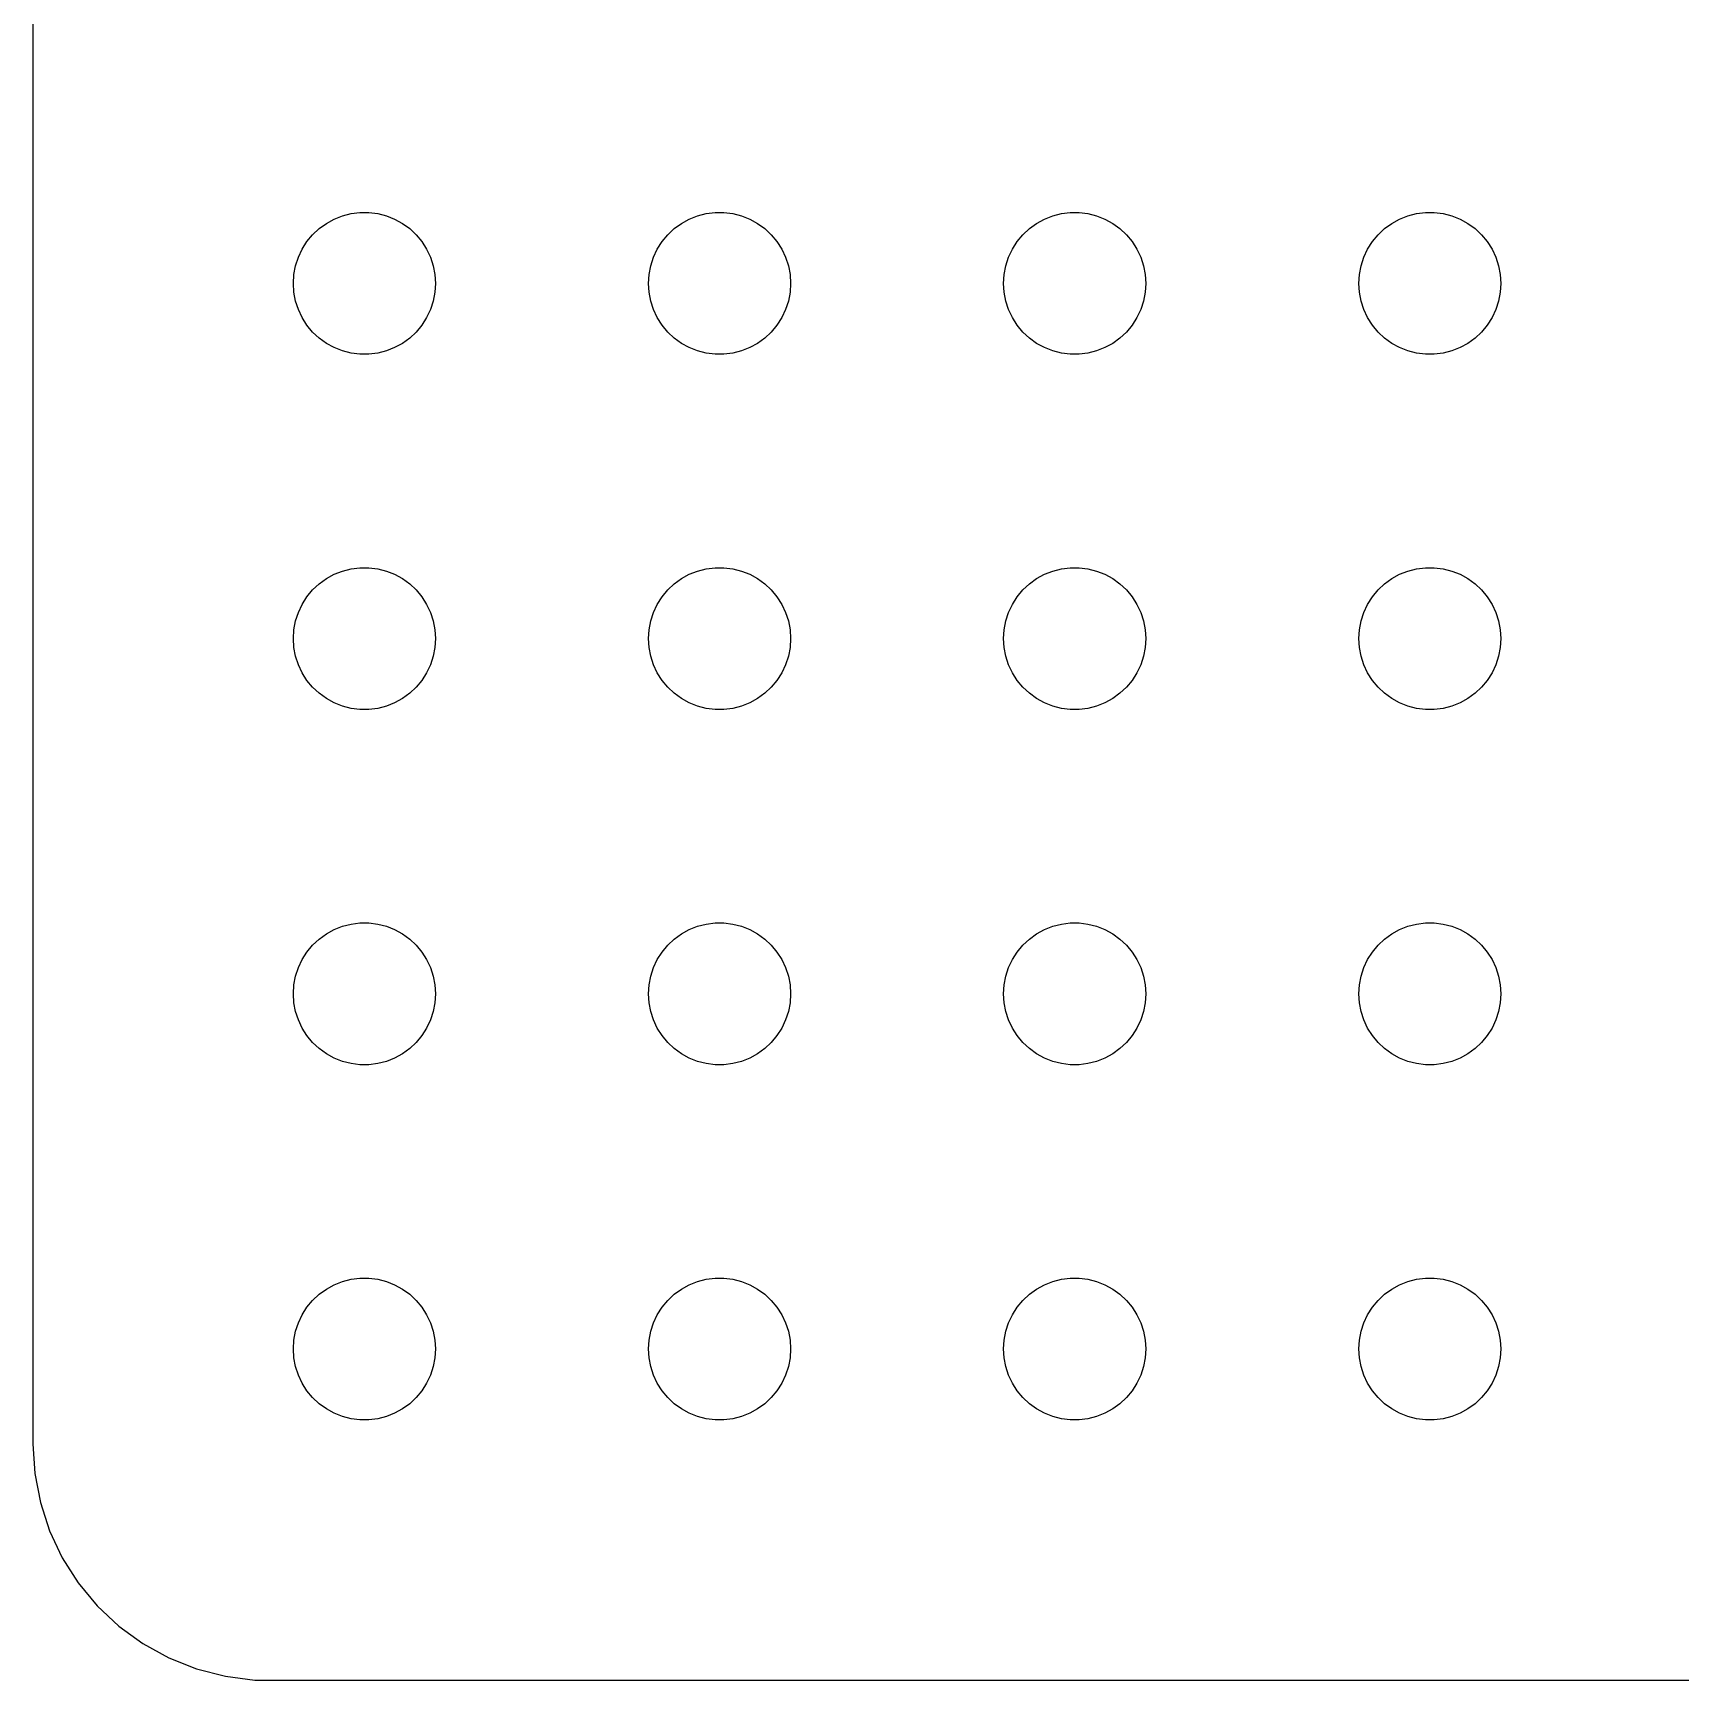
# Model space of a CAD drawing. Header units: metres. Extents: x -74 to 74, y -74 to 74.
# Drawn here: x -74.5 to -39.72, y -74.49 to -39.71 of the extents above; entities that cross this region are included whole.
import ezdxf

# ---------------------------------------------------------------- set-up
doc = ezdxf.new("R2010")
doc.units = ezdxf.units.M

msp = doc.modelspace()

# ---------------------------------------------------------------- linework, layer by layer
for p, q in [((-74.5, 69.5), (-74.5, -69.5)), ((-68.4561, -43.8442), (-68.3037, -43.7335)), ((-68.3037, -43.7335), (-68.1387, -43.6428)), ((-68.1387, -43.6428), (-67.9635, -43.5734)), ((-67.9635, -43.5734), (-67.7811, -43.5266)), ((-67.7811, -43.5266), (-67.5942, -43.503)), ((-67.5942, -43.503), (-67.4058, -43.503)), ((-67.4058, -43.503), (-67.2189, -43.5266)), ((-67.2189, -43.5266), (-67.0365, -43.5734)), ((-67.0365, -43.5734), (-66.8613, -43.6428)), ((-66.8613, -43.6428), (-66.6963, -43.7335)), ((-66.6963, -43.7335), (-66.5439, -43.8442)), ((-60.9561, -43.8442), (-60.8037, -43.7335)), ((-60.8037, -43.7335), (-60.6387, -43.6428)), ((-60.6387, -43.6428), (-60.4635, -43.5734)), ((-60.4635, -43.5734), (-60.2811, -43.5266)), ((-60.2811, -43.5266), (-60.0942, -43.503)), ((-60.0942, -43.503), (-59.9058, -43.503)), ((-59.9058, -43.503), (-59.7189, -43.5266)), ((-59.7189, -43.5266), (-59.5365, -43.5734)), ((-59.5365, -43.5734), (-59.3613, -43.6428)), ((-59.3613, -43.6428), (-59.1963, -43.7335)), ((-59.1963, -43.7335), (-59.0439, -43.8442)), ((-53.4561, -43.8442), (-53.3037, -43.7335)), ((-53.3037, -43.7335), (-53.1387, -43.6428)), ((-53.1387, -43.6428), (-52.9635, -43.5734)), ((-52.9635, -43.5734), (-52.7811, -43.5266)), ((-52.7811, -43.5266), (-52.5942, -43.503)), ((-52.5942, -43.503), (-52.4058, -43.503)), ((-52.4058, -43.503), (-52.2189, -43.5266)), ((-52.2189, -43.5266), (-52.0365, -43.5734)), ((-52.0365, -43.5734), (-51.8613, -43.6428)), ((-51.8613, -43.6428), (-51.6963, -43.7335)), ((-51.6963, -43.7335), (-51.5439, -43.8442)), ((-45.9561, -43.8442), (-45.8037, -43.7335)), ((-45.8037, -43.7335), (-45.6387, -43.6428)), ((-45.6387, -43.6428), (-45.4635, -43.5734)), ((-45.4635, -43.5734), (-45.2811, -43.5266)), ((-45.2811, -43.5266), (-45.0942, -43.503)), ((-45.0942, -43.503), (-44.9058, -43.503)), ((-44.9058, -43.503), (-44.7189, -43.5266)), ((-44.7189, -43.5266), (-44.5365, -43.5734)), ((-44.5365, -43.5734), (-44.3613, -43.6428)), ((-44.3613, -43.6428), (-44.1963, -43.7335)), ((-44.1963, -43.7335), (-44.0439, -43.8442)), ((-68.8145, -44.2774), (-68.7135, -44.1183)), ((-68.7135, -44.1183), (-68.5934, -43.9732)), ((-68.5934, -43.9732), (-68.4561, -43.8442)), ((-66.5439, -43.8442), (-66.4065, -43.9732)), ((-66.4065, -43.9732), (-66.2865, -44.1183)), ((-66.2865, -44.1183), (-66.1855, -44.2774)), ((-61.3145, -44.2774), (-61.2135, -44.1183)), ((-61.2135, -44.1183), (-61.0934, -43.9732)), ((-61.0934, -43.9732), (-60.9561, -43.8442)), ((-59.0439, -43.8442), (-58.9065, -43.9732)), ((-58.9065, -43.9732), (-58.7865, -44.1183)), ((-58.7865, -44.1183), (-58.6855, -44.2774)), ((-53.8145, -44.2774), (-53.7135, -44.1183)), ((-53.7135, -44.1183), (-53.5934, -43.9732)), ((-53.5934, -43.9732), (-53.4561, -43.8442)), ((-51.5439, -43.8442), (-51.4065, -43.9732)), ((-51.4065, -43.9732), (-51.2865, -44.1183)), ((-51.2865, -44.1183), (-51.1855, -44.2774)), ((-46.3145, -44.2774), (-46.2135, -44.1183)), ((-46.2135, -44.1183), (-46.0934, -43.9732)), ((-46.0934, -43.9732), (-45.9561, -43.8442)), ((-44.0439, -43.8442), (-43.9065, -43.9732)), ((-43.9065, -43.9732), (-43.7865, -44.1183)), ((-43.7865, -44.1183), (-43.6855, -44.2774)), ((-68.9529, -44.627), (-68.8947, -44.4478)), ((-68.8947, -44.4478), (-68.8145, -44.2774)), ((-66.1855, -44.2774), (-66.1053, -44.4478)), ((-66.1053, -44.4478), (-66.0471, -44.627)), ((-61.4529, -44.627), (-61.3947, -44.4478)), ((-61.3947, -44.4478), (-61.3145, -44.2774)), ((-58.6855, -44.2774), (-58.6053, -44.4478)), ((-58.6053, -44.4478), (-58.5471, -44.627)), ((-53.9529, -44.627), (-53.8947, -44.4478)), ((-53.8947, -44.4478), (-53.8145, -44.2774)), ((-51.1855, -44.2774), (-51.1053, -44.4478)), ((-51.1053, -44.4478), (-51.0471, -44.627)), ((-46.4529, -44.627), (-46.3947, -44.4478)), ((-46.3947, -44.4478), (-46.3145, -44.2774)), ((-43.6855, -44.2774), (-43.6053, -44.4478)), ((-43.6053, -44.4478), (-43.5471, -44.627)), ((-69, -45), (-68.9882, -44.812)), ((-68.9882, -44.812), (-68.9529, -44.627)), ((-66.0471, -44.627), (-66.0118, -44.812)), ((-66.0118, -44.812), (-66, -45)), ((-61.5, -45), (-61.4882, -44.812)), ((-61.4882, -44.812), (-61.4529, -44.627)), ((-58.5471, -44.627), (-58.5118, -44.812)), ((-58.5118, -44.812), (-58.5, -45)), ((-54, -45), (-53.9882, -44.812)), ((-53.9882, -44.812), (-53.9529, -44.627)), ((-51.0471, -44.627), (-51.0118, -44.812)), ((-51.0118, -44.812), (-51, -45)), ((-46.5, -45), (-46.4882, -44.812)), ((-46.4882, -44.812), (-46.4529, -44.627)), ((-43.5471, -44.627), (-43.5118, -44.812)), ((-43.5118, -44.812), (-43.5, -45)), ((-68.9882, -45.188), (-69, -45)), ((-68.9529, -45.373), (-68.9882, -45.188)), ((-66.0118, -45.188), (-66.0471, -45.373)), ((-66, -45), (-66.0118, -45.188)), ((-61.4882, -45.188), (-61.5, -45)), ((-61.4529, -45.373), (-61.4882, -45.188)), ((-58.5118, -45.188), (-58.5471, -45.373)), ((-58.5, -45), (-58.5118, -45.188)), ((-53.9882, -45.188), (-54, -45)), ((-53.9529, -45.373), (-53.9882, -45.188)), ((-51.0118, -45.188), (-51.0471, -45.373)), ((-51, -45), (-51.0118, -45.188)), ((-46.4882, -45.188), (-46.5, -45)), ((-46.4529, -45.373), (-46.4882, -45.188)), ((-43.5118, -45.188), (-43.5471, -45.373)), ((-43.5, -45), (-43.5118, -45.188)), ((-68.8947, -45.5522), (-68.9529, -45.373)), ((-68.8145, -45.7226), (-68.8947, -45.5522)), ((-66.1053, -45.5522), (-66.1855, -45.7226)), ((-66.0471, -45.373), (-66.1053, -45.5522)), ((-61.3947, -45.5522), (-61.4529, -45.373)), ((-61.3145, -45.7226), (-61.3947, -45.5522)), ((-58.6053, -45.5522), (-58.6855, -45.7226)), ((-58.5471, -45.373), (-58.6053, -45.5522)), ((-53.8947, -45.5522), (-53.9529, -45.373)), ((-53.8145, -45.7226), (-53.8947, -45.5522)), ((-51.1053, -45.5522), (-51.1855, -45.7226)), ((-51.0471, -45.373), (-51.1053, -45.5522)), ((-46.3947, -45.5522), (-46.4529, -45.373)), ((-46.3145, -45.7226), (-46.3947, -45.5522)), ((-43.6053, -45.5522), (-43.6855, -45.7226)), ((-43.5471, -45.373), (-43.6053, -45.5522)), ((-68.7135, -45.8817), (-68.8145, -45.7226)), ((-68.5934, -46.0268), (-68.7135, -45.8817)), ((-66.2865, -45.8817), (-66.4065, -46.0268)), ((-66.1855, -45.7226), (-66.2865, -45.8817)), ((-61.2135, -45.8817), (-61.3145, -45.7226)), ((-61.0934, -46.0268), (-61.2135, -45.8817)), ((-58.7865, -45.8817), (-58.9065, -46.0268)), ((-58.6855, -45.7226), (-58.7865, -45.8817)), ((-53.7135, -45.8817), (-53.8145, -45.7226)), ((-53.5934, -46.0268), (-53.7135, -45.8817)), ((-51.2865, -45.8817), (-51.4065, -46.0268)), ((-51.1855, -45.7226), (-51.2865, -45.8817)), ((-46.2135, -45.8817), (-46.3145, -45.7226)), ((-46.0934, -46.0268), (-46.2135, -45.8817)), ((-43.7865, -45.8817), (-43.9065, -46.0268)), ((-43.6855, -45.7226), (-43.7865, -45.8817)), ((-68.4561, -46.1558), (-68.5934, -46.0268)), ((-68.3037, -46.2665), (-68.4561, -46.1558)), ((-66.5439, -46.1558), (-66.6963, -46.2665)), ((-66.4065, -46.0268), (-66.5439, -46.1558)), ((-60.9561, -46.1558), (-61.0934, -46.0268)), ((-60.8037, -46.2665), (-60.9561, -46.1558)), ((-59.0439, -46.1558), (-59.1963, -46.2665)), ((-58.9065, -46.0268), (-59.0439, -46.1558)), ((-53.4561, -46.1558), (-53.5934, -46.0268)), ((-53.3037, -46.2665), (-53.4561, -46.1558)), ((-51.5439, -46.1558), (-51.6963, -46.2665)), ((-51.4065, -46.0268), (-51.5439, -46.1558)), ((-45.9561, -46.1558), (-46.0934, -46.0268)), ((-45.8037, -46.2665), (-45.9561, -46.1558)), ((-44.0439, -46.1558), (-44.1963, -46.2665)), ((-43.9065, -46.0268), (-44.0439, -46.1558)), ((-68.1387, -46.3572), (-68.3037, -46.2665)), ((-67.9635, -46.4266), (-68.1387, -46.3572)), ((-67.7811, -46.4734), (-67.9635, -46.4266)), ((-67.5942, -46.497), (-67.7811, -46.4734)), ((-67.4058, -46.497), (-67.5942, -46.497)), ((-67.2189, -46.4734), (-67.4058, -46.497)), ((-67.0365, -46.4266), (-67.2189, -46.4734)), ((-66.8613, -46.3572), (-67.0365, -46.4266)), ((-66.6963, -46.2665), (-66.8613, -46.3572)), ((-60.6387, -46.3572), (-60.8037, -46.2665)), ((-60.4635, -46.4266), (-60.6387, -46.3572)), ((-60.2811, -46.4734), (-60.4635, -46.4266)), ((-60.0942, -46.497), (-60.2811, -46.4734)), ((-59.9058, -46.497), (-60.0942, -46.497)), ((-59.7189, -46.4734), (-59.9058, -46.497)), ((-59.5365, -46.4266), (-59.7189, -46.4734)), ((-59.3613, -46.3572), (-59.5365, -46.4266)), ((-59.1963, -46.2665), (-59.3613, -46.3572)), ((-53.1387, -46.3572), (-53.3037, -46.2665)), ((-52.9635, -46.4266), (-53.1387, -46.3572)), ((-52.7811, -46.4734), (-52.9635, -46.4266)), ((-52.5942, -46.497), (-52.7811, -46.4734)), ((-52.4058, -46.497), (-52.5942, -46.497)), ((-52.2189, -46.4734), (-52.4058, -46.497)), ((-52.0365, -46.4266), (-52.2189, -46.4734)), ((-51.8613, -46.3572), (-52.0365, -46.4266)), ((-51.6963, -46.2665), (-51.8613, -46.3572)), ((-45.6387, -46.3572), (-45.8037, -46.2665)), ((-45.4635, -46.4266), (-45.6387, -46.3572)), ((-45.2811, -46.4734), (-45.4635, -46.4266)), ((-45.0942, -46.497), (-45.2811, -46.4734)), ((-44.9058, -46.497), (-45.0942, -46.497)), ((-44.7189, -46.4734), (-44.9058, -46.497)), ((-44.5365, -46.4266), (-44.7189, -46.4734)), ((-44.3613, -46.3572), (-44.5365, -46.4266)), ((-44.1963, -46.2665), (-44.3613, -46.3572)), ((-68.1387, -51.1428), (-67.9635, -51.0734)), ((-67.9635, -51.0734), (-67.7811, -51.0266)), ((-67.7811, -51.0266), (-67.5942, -51.003)), ((-67.5942, -51.003), (-67.4058, -51.003)), ((-67.4058, -51.003), (-67.2189, -51.0266)), ((-67.2189, -51.0266), (-67.0365, -51.0734)), ((-67.0365, -51.0734), (-66.8613, -51.1428)), ((-60.6387, -51.1428), (-60.4635, -51.0734)), ((-60.4635, -51.0734), (-60.2811, -51.0266)), ((-60.2811, -51.0266), (-60.0942, -51.003)), ((-60.0942, -51.003), (-59.9058, -51.003)), ((-59.9058, -51.003), (-59.7189, -51.0266)), ((-59.7189, -51.0266), (-59.5365, -51.0734)), ((-59.5365, -51.0734), (-59.3613, -51.1428)), ((-53.1387, -51.1428), (-52.9635, -51.0734)), ((-52.9635, -51.0734), (-52.7811, -51.0266)), ((-52.7811, -51.0266), (-52.5942, -51.003)), ((-52.5942, -51.003), (-52.4058, -51.003)), ((-52.4058, -51.003), (-52.2189, -51.0266)), ((-52.2189, -51.0266), (-52.0365, -51.0734)), ((-52.0365, -51.0734), (-51.8613, -51.1428)), ((-45.6387, -51.1428), (-45.4635, -51.0734)), ((-45.4635, -51.0734), (-45.2811, -51.0266)), ((-45.2811, -51.0266), (-45.0942, -51.003)), ((-45.0942, -51.003), (-44.9058, -51.003)), ((-44.9058, -51.003), (-44.7189, -51.0266)), ((-44.7189, -51.0266), (-44.5365, -51.0734)), ((-44.5365, -51.0734), (-44.3613, -51.1428)), ((-68.7135, -51.6183), (-68.5934, -51.4732)), ((-68.5934, -51.4732), (-68.4561, -51.3442)), ((-68.4561, -51.3442), (-68.3037, -51.2335)), ((-68.3037, -51.2335), (-68.1387, -51.1428)), ((-66.8613, -51.1428), (-66.6963, -51.2335)), ((-66.6963, -51.2335), (-66.5439, -51.3442)), ((-66.5439, -51.3442), (-66.4065, -51.4732)), ((-66.4065, -51.4732), (-66.2865, -51.6183)), ((-61.2135, -51.6183), (-61.0934, -51.4732)), ((-61.0934, -51.4732), (-60.9561, -51.3442)), ((-60.9561, -51.3442), (-60.8037, -51.2335)), ((-60.8037, -51.2335), (-60.6387, -51.1428)), ((-59.3613, -51.1428), (-59.1963, -51.2335)), ((-59.1963, -51.2335), (-59.0439, -51.3442)), ((-59.0439, -51.3442), (-58.9065, -51.4732)), ((-58.9065, -51.4732), (-58.7865, -51.6183)), ((-53.7135, -51.6183), (-53.5934, -51.4732)), ((-53.5934, -51.4732), (-53.4561, -51.3442)), ((-53.4561, -51.3442), (-53.3037, -51.2335)), ((-53.3037, -51.2335), (-53.1387, -51.1428)), ((-51.8613, -51.1428), (-51.6963, -51.2335)), ((-51.6963, -51.2335), (-51.5439, -51.3442)), ((-51.5439, -51.3442), (-51.4065, -51.4732)), ((-51.4065, -51.4732), (-51.2865, -51.6183)), ((-46.2135, -51.6183), (-46.0934, -51.4732)), ((-46.0934, -51.4732), (-45.9561, -51.3442)), ((-45.9561, -51.3442), (-45.8037, -51.2335)), ((-45.8037, -51.2335), (-45.6387, -51.1428)), ((-44.3613, -51.1428), (-44.1963, -51.2335)), ((-44.1963, -51.2335), (-44.0439, -51.3442)), ((-44.0439, -51.3442), (-43.9065, -51.4732)), ((-43.9065, -51.4732), (-43.7865, -51.6183)), ((-68.8947, -51.9478), (-68.8145, -51.7774)), ((-68.8145, -51.7774), (-68.7135, -51.6183)), ((-66.2865, -51.6183), (-66.1855, -51.7774)), ((-66.1855, -51.7774), (-66.1053, -51.9478)), ((-61.3947, -51.9478), (-61.3145, -51.7774)), ((-61.3145, -51.7774), (-61.2135, -51.6183)), ((-58.7865, -51.6183), (-58.6855, -51.7774)), ((-58.6855, -51.7774), (-58.6053, -51.9478)), ((-53.8947, -51.9478), (-53.8145, -51.7774)), ((-53.8145, -51.7774), (-53.7135, -51.6183)), ((-51.2865, -51.6183), (-51.1855, -51.7774)), ((-51.1855, -51.7774), (-51.1053, -51.9478)), ((-46.3947, -51.9478), (-46.3145, -51.7774)), ((-46.3145, -51.7774), (-46.2135, -51.6183)), ((-43.7865, -51.6183), (-43.6855, -51.7774)), ((-43.6855, -51.7774), (-43.6053, -51.9478)), ((-68.9882, -52.312), (-68.9529, -52.127)), ((-68.9529, -52.127), (-68.8947, -51.9478)), ((-66.1053, -51.9478), (-66.0471, -52.127)), ((-66.0471, -52.127), (-66.0118, -52.312)), ((-61.4882, -52.312), (-61.4529, -52.127)), ((-61.4529, -52.127), (-61.3947, -51.9478)), ((-58.6053, -51.9478), (-58.5471, -52.127)), ((-58.5471, -52.127), (-58.5118, -52.312)), ((-53.9882, -52.312), (-53.9529, -52.127)), ((-53.9529, -52.127), (-53.8947, -51.9478)), ((-51.1053, -51.9478), (-51.0471, -52.127)), ((-51.0471, -52.127), (-51.0118, -52.312)), ((-46.4882, -52.312), (-46.4529, -52.127)), ((-46.4529, -52.127), (-46.3947, -51.9478)), ((-43.6053, -51.9478), (-43.5471, -52.127)), ((-43.5471, -52.127), (-43.5118, -52.312)), ((-69, -52.5), (-68.9882, -52.312)), ((-68.9882, -52.688), (-69, -52.5)), ((-66.0118, -52.312), (-66, -52.5)), ((-66, -52.5), (-66.0118, -52.688)), ((-61.5, -52.5), (-61.4882, -52.312)), ((-61.4882, -52.688), (-61.5, -52.5)), ((-58.5118, -52.312), (-58.5, -52.5)), ((-58.5, -52.5), (-58.5118, -52.688)), ((-54, -52.5), (-53.9882, -52.312)), ((-53.9882, -52.688), (-54, -52.5)), ((-51.0118, -52.312), (-51, -52.5)), ((-51, -52.5), (-51.0118, -52.688)), ((-46.5, -52.5), (-46.4882, -52.312)), ((-46.4882, -52.688), (-46.5, -52.5)), ((-43.5118, -52.312), (-43.5, -52.5)), ((-43.5, -52.5), (-43.5118, -52.688)), ((-68.9529, -52.873), (-68.9882, -52.688)), ((-68.8947, -53.0522), (-68.9529, -52.873)), ((-66.0471, -52.873), (-66.1053, -53.0522)), ((-66.0118, -52.688), (-66.0471, -52.873)), ((-61.4529, -52.873), (-61.4882, -52.688)), ((-61.3947, -53.0522), (-61.4529, -52.873)), ((-58.5471, -52.873), (-58.6053, -53.0522)), ((-58.5118, -52.688), (-58.5471, -52.873)), ((-53.9529, -52.873), (-53.9882, -52.688)), ((-53.8947, -53.0522), (-53.9529, -52.873)), ((-51.0471, -52.873), (-51.1053, -53.0522)), ((-51.0118, -52.688), (-51.0471, -52.873)), ((-46.4529, -52.873), (-46.4882, -52.688)), ((-46.3947, -53.0522), (-46.4529, -52.873)), ((-43.5471, -52.873), (-43.6053, -53.0522)), ((-43.5118, -52.688), (-43.5471, -52.873)), ((-68.8145, -53.2226), (-68.8947, -53.0522)), ((-66.1053, -53.0522), (-66.1855, -53.2226)), ((-61.3145, -53.2226), (-61.3947, -53.0522)), ((-58.6053, -53.0522), (-58.6855, -53.2226)), ((-53.8145, -53.2226), (-53.8947, -53.0522)), ((-51.1053, -53.0522), (-51.1855, -53.2226)), ((-46.3145, -53.2226), (-46.3947, -53.0522)), ((-43.6053, -53.0522), (-43.6855, -53.2226)), ((-68.7135, -53.3817), (-68.8145, -53.2226)), ((-68.5934, -53.5268), (-68.7135, -53.3817)), ((-68.4561, -53.6558), (-68.5934, -53.5268)), ((-66.4065, -53.5268), (-66.5439, -53.6558)), ((-66.2865, -53.3817), (-66.4065, -53.5268)), ((-66.1855, -53.2226), (-66.2865, -53.3817)), ((-61.2135, -53.3817), (-61.3145, -53.2226)), ((-61.0934, -53.5268), (-61.2135, -53.3817)), ((-60.9561, -53.6558), (-61.0934, -53.5268)), ((-58.9065, -53.5268), (-59.0439, -53.6558)), ((-58.7865, -53.3817), (-58.9065, -53.5268)), ((-58.6855, -53.2226), (-58.7865, -53.3817)), ((-53.7135, -53.3817), (-53.8145, -53.2226)), ((-53.5934, -53.5268), (-53.7135, -53.3817)), ((-53.4561, -53.6558), (-53.5934, -53.5268)), ((-51.4065, -53.5268), (-51.5439, -53.6558)), ((-51.2865, -53.3817), (-51.4065, -53.5268)), ((-51.1855, -53.2226), (-51.2865, -53.3817)), ((-46.2135, -53.3817), (-46.3145, -53.2226)), ((-46.0934, -53.5268), (-46.2135, -53.3817)), ((-45.9561, -53.6558), (-46.0934, -53.5268)), ((-43.9065, -53.5268), (-44.0439, -53.6558)), ((-43.7865, -53.3817), (-43.9065, -53.5268)), ((-43.6855, -53.2226), (-43.7865, -53.3817)), ((-68.3037, -53.7665), (-68.4561, -53.6558)), ((-68.1387, -53.8572), (-68.3037, -53.7665)), ((-67.9635, -53.9266), (-68.1387, -53.8572)), ((-66.8613, -53.8572), (-67.0365, -53.9266)), ((-66.6963, -53.7665), (-66.8613, -53.8572)), ((-66.5439, -53.6558), (-66.6963, -53.7665)), ((-60.8037, -53.7665), (-60.9561, -53.6558)), ((-60.6387, -53.8572), (-60.8037, -53.7665)), ((-60.4635, -53.9266), (-60.6387, -53.8572)), ((-59.3613, -53.8572), (-59.5365, -53.9266)), ((-59.1963, -53.7665), (-59.3613, -53.8572)), ((-59.0439, -53.6558), (-59.1963, -53.7665)), ((-53.3037, -53.7665), (-53.4561, -53.6558)), ((-53.1387, -53.8572), (-53.3037, -53.7665)), ((-52.9635, -53.9266), (-53.1387, -53.8572)), ((-51.8613, -53.8572), (-52.0365, -53.9266)), ((-51.6963, -53.7665), (-51.8613, -53.8572)), ((-51.5439, -53.6558), (-51.6963, -53.7665)), ((-45.8037, -53.7665), (-45.9561, -53.6558)), ((-45.6387, -53.8572), (-45.8037, -53.7665)), ((-45.4635, -53.9266), (-45.6387, -53.8572)), ((-44.3613, -53.8572), (-44.5365, -53.9266)), ((-44.1963, -53.7665), (-44.3613, -53.8572)), ((-44.0439, -53.6558), (-44.1963, -53.7665)), ((-67.7811, -53.9734), (-67.9635, -53.9266)), ((-67.5942, -53.997), (-67.7811, -53.9734)), ((-67.4058, -53.997), (-67.5942, -53.997)), ((-67.2189, -53.9734), (-67.4058, -53.997)), ((-67.0365, -53.9266), (-67.2189, -53.9734)), ((-60.2811, -53.9734), (-60.4635, -53.9266)), ((-60.0942, -53.997), (-60.2811, -53.9734)), ((-59.9058, -53.997), (-60.0942, -53.997)), ((-59.7189, -53.9734), (-59.9058, -53.997)), ((-59.5365, -53.9266), (-59.7189, -53.9734)), ((-52.7811, -53.9734), (-52.9635, -53.9266)), ((-52.5942, -53.997), (-52.7811, -53.9734)), ((-52.4058, -53.997), (-52.5942, -53.997)), ((-52.2189, -53.9734), (-52.4058, -53.997)), ((-52.0365, -53.9266), (-52.2189, -53.9734)), ((-45.2811, -53.9734), (-45.4635, -53.9266)), ((-45.0942, -53.997), (-45.2811, -53.9734)), ((-44.9058, -53.997), (-45.0942, -53.997)), ((-44.7189, -53.9734), (-44.9058, -53.997)), ((-44.5365, -53.9266), (-44.7189, -53.9734)), ((-68.4561, -58.8442), (-68.3037, -58.7335)), ((-68.3037, -58.7335), (-68.1387, -58.6428)), ((-68.1387, -58.6428), (-67.9635, -58.5734)), ((-67.9635, -58.5734), (-67.7811, -58.5266)), ((-67.7811, -58.5266), (-67.5942, -58.503)), ((-67.5942, -58.503), (-67.4058, -58.503)), ((-67.4058, -58.503), (-67.2189, -58.5266)), ((-67.2189, -58.5266), (-67.0365, -58.5734)), ((-67.0365, -58.5734), (-66.8613, -58.6428)), ((-66.8613, -58.6428), (-66.6963, -58.7335)), ((-66.6963, -58.7335), (-66.5439, -58.8442)), ((-60.9561, -58.8442), (-60.8037, -58.7335)), ((-60.8037, -58.7335), (-60.6387, -58.6428)), ((-60.6387, -58.6428), (-60.4635, -58.5734)), ((-60.4635, -58.5734), (-60.2811, -58.5266)), ((-60.2811, -58.5266), (-60.0942, -58.503)), ((-60.0942, -58.503), (-59.9058, -58.503)), ((-59.9058, -58.503), (-59.7189, -58.5266)), ((-59.7189, -58.5266), (-59.5365, -58.5734)), ((-59.5365, -58.5734), (-59.3613, -58.6428)), ((-59.3613, -58.6428), (-59.1963, -58.7335)), ((-59.1963, -58.7335), (-59.0439, -58.8442)), ((-53.4561, -58.8442), (-53.3037, -58.7335)), ((-53.3037, -58.7335), (-53.1387, -58.6428)), ((-53.1387, -58.6428), (-52.9635, -58.5734)), ((-52.9635, -58.5734), (-52.7811, -58.5266)), ((-52.7811, -58.5266), (-52.5942, -58.503)), ((-52.5942, -58.503), (-52.4058, -58.503)), ((-52.4058, -58.503), (-52.2189, -58.5266)), ((-52.2189, -58.5266), (-52.0365, -58.5734)), ((-52.0365, -58.5734), (-51.8613, -58.6428)), ((-51.8613, -58.6428), (-51.6963, -58.7335)), ((-51.6963, -58.7335), (-51.5439, -58.8442)), ((-45.9561, -58.8442), (-45.8037, -58.7335)), ((-45.8037, -58.7335), (-45.6387, -58.6428)), ((-45.6387, -58.6428), (-45.4635, -58.5734)), ((-45.4635, -58.5734), (-45.2811, -58.5266)), ((-45.2811, -58.5266), (-45.0942, -58.503)), ((-45.0942, -58.503), (-44.9058, -58.503)), ((-44.9058, -58.503), (-44.7189, -58.5266)), ((-44.7189, -58.5266), (-44.5365, -58.5734)), ((-44.5365, -58.5734), (-44.3613, -58.6428)), ((-44.3613, -58.6428), (-44.1963, -58.7335)), ((-44.1963, -58.7335), (-44.0439, -58.8442)), ((-68.8145, -59.2774), (-68.7135, -59.1183)), ((-68.7135, -59.1183), (-68.5934, -58.9732)), ((-68.5934, -58.9732), (-68.4561, -58.8442)), ((-66.5439, -58.8442), (-66.4065, -58.9732)), ((-66.4065, -58.9732), (-66.2865, -59.1183)), ((-66.2865, -59.1183), (-66.1855, -59.2774)), ((-61.3145, -59.2774), (-61.2135, -59.1183)), ((-61.2135, -59.1183), (-61.0934, -58.9732)), ((-61.0934, -58.9732), (-60.9561, -58.8442)), ((-59.0439, -58.8442), (-58.9065, -58.9732)), ((-58.9065, -58.9732), (-58.7865, -59.1183)), ((-58.7865, -59.1183), (-58.6855, -59.2774)), ((-53.8145, -59.2774), (-53.7135, -59.1183)), ((-53.7135, -59.1183), (-53.5934, -58.9732)), ((-53.5934, -58.9732), (-53.4561, -58.8442)), ((-51.5439, -58.8442), (-51.4065, -58.9732)), ((-51.4065, -58.9732), (-51.2865, -59.1183)), ((-51.2865, -59.1183), (-51.1855, -59.2774)), ((-46.3145, -59.2774), (-46.2135, -59.1183)), ((-46.2135, -59.1183), (-46.0934, -58.9732)), ((-46.0934, -58.9732), (-45.9561, -58.8442)), ((-44.0439, -58.8442), (-43.9065, -58.9732)), ((-43.9065, -58.9732), (-43.7865, -59.1183)), ((-43.7865, -59.1183), (-43.6855, -59.2774)), ((-68.9529, -59.627), (-68.8947, -59.4478)), ((-68.8947, -59.4478), (-68.8145, -59.2774)), ((-66.1855, -59.2774), (-66.1053, -59.4478)), ((-66.1053, -59.4478), (-66.0471, -59.627)), ((-61.4529, -59.627), (-61.3947, -59.4478)), ((-61.3947, -59.4478), (-61.3145, -59.2774)), ((-58.6855, -59.2774), (-58.6053, -59.4478)), ((-58.6053, -59.4478), (-58.5471, -59.627)), ((-53.9529, -59.627), (-53.8947, -59.4478)), ((-53.8947, -59.4478), (-53.8145, -59.2774)), ((-51.1855, -59.2774), (-51.1053, -59.4478)), ((-51.1053, -59.4478), (-51.0471, -59.627)), ((-46.4529, -59.627), (-46.3947, -59.4478)), ((-46.3947, -59.4478), (-46.3145, -59.2774)), ((-43.6855, -59.2774), (-43.6053, -59.4478)), ((-43.6053, -59.4478), (-43.5471, -59.627)), ((-69, -60), (-68.9882, -59.812)), ((-68.9882, -59.812), (-68.9529, -59.627)), ((-66.0471, -59.627), (-66.0118, -59.812)), ((-66.0118, -59.812), (-66, -60)), ((-61.5, -60), (-61.4882, -59.812)), ((-61.4882, -59.812), (-61.4529, -59.627)), ((-58.5471, -59.627), (-58.5118, -59.812)), ((-58.5118, -59.812), (-58.5, -60)), ((-54, -60), (-53.9882, -59.812)), ((-53.9882, -59.812), (-53.9529, -59.627)), ((-51.0471, -59.627), (-51.0118, -59.812)), ((-51.0118, -59.812), (-51, -60)), ((-46.5, -60), (-46.4882, -59.812)), ((-46.4882, -59.812), (-46.4529, -59.627)), ((-43.5471, -59.627), (-43.5118, -59.812)), ((-43.5118, -59.812), (-43.5, -60)), ((-68.9882, -60.188), (-69, -60)), ((-66, -60), (-66.0118, -60.188)), ((-61.4882, -60.188), (-61.5, -60)), ((-58.5, -60), (-58.5118, -60.188)), ((-53.9882, -60.188), (-54, -60)), ((-51, -60), (-51.0118, -60.188)), ((-46.4882, -60.188), (-46.5, -60)), ((-43.5, -60), (-43.5118, -60.188)), ((-68.9529, -60.373), (-68.9882, -60.188)), ((-68.8947, -60.5522), (-68.9529, -60.373)), ((-66.0471, -60.373), (-66.1053, -60.5522)), ((-66.0118, -60.188), (-66.0471, -60.373)), ((-61.4529, -60.373), (-61.4882, -60.188)), ((-61.3947, -60.5522), (-61.4529, -60.373)), ((-58.5471, -60.373), (-58.6053, -60.5522)), ((-58.5118, -60.188), (-58.5471, -60.373)), ((-53.9529, -60.373), (-53.9882, -60.188)), ((-53.8947, -60.5522), (-53.9529, -60.373)), ((-51.0471, -60.373), (-51.1053, -60.5522)), ((-51.0118, -60.188), (-51.0471, -60.373)), ((-46.4529, -60.373), (-46.4882, -60.188)), ((-46.3947, -60.5522), (-46.4529, -60.373)), ((-43.5471, -60.373), (-43.6053, -60.5522)), ((-43.5118, -60.188), (-43.5471, -60.373)), ((-68.8145, -60.7226), (-68.8947, -60.5522)), ((-68.7135, -60.8817), (-68.8145, -60.7226)), ((-66.1855, -60.7226), (-66.2865, -60.8817)), ((-66.1053, -60.5522), (-66.1855, -60.7226)), ((-61.3145, -60.7226), (-61.3947, -60.5522)), ((-61.2135, -60.8817), (-61.3145, -60.7226)), ((-58.6855, -60.7226), (-58.7865, -60.8817)), ((-58.6053, -60.5522), (-58.6855, -60.7226)), ((-53.8145, -60.7226), (-53.8947, -60.5522)), ((-53.7135, -60.8817), (-53.8145, -60.7226)), ((-51.1855, -60.7226), (-51.2865, -60.8817)), ((-51.1053, -60.5522), (-51.1855, -60.7226)), ((-46.3145, -60.7226), (-46.3947, -60.5522)), ((-46.2135, -60.8817), (-46.3145, -60.7226)), ((-43.6855, -60.7226), (-43.7865, -60.8817)), ((-43.6053, -60.5522), (-43.6855, -60.7226)), ((-68.5934, -61.0268), (-68.7135, -60.8817)), ((-68.4561, -61.1558), (-68.5934, -61.0268)), ((-68.3037, -61.2665), (-68.4561, -61.1558)), ((-66.5439, -61.1558), (-66.6963, -61.2665)), ((-66.4065, -61.0268), (-66.5439, -61.1558)), ((-66.2865, -60.8817), (-66.4065, -61.0268)), ((-61.0934, -61.0268), (-61.2135, -60.8817)), ((-60.9561, -61.1558), (-61.0934, -61.0268)), ((-60.8037, -61.2665), (-60.9561, -61.1558)), ((-59.0439, -61.1558), (-59.1963, -61.2665)), ((-58.9065, -61.0268), (-59.0439, -61.1558)), ((-58.7865, -60.8817), (-58.9065, -61.0268)), ((-53.5934, -61.0268), (-53.7135, -60.8817)), ((-53.4561, -61.1558), (-53.5934, -61.0268)), ((-53.3037, -61.2665), (-53.4561, -61.1558)), ((-51.5439, -61.1558), (-51.6963, -61.2665)), ((-51.4065, -61.0268), (-51.5439, -61.1558)), ((-51.2865, -60.8817), (-51.4065, -61.0268)), ((-46.0934, -61.0268), (-46.2135, -60.8817)), ((-45.9561, -61.1558), (-46.0934, -61.0268)), ((-45.8037, -61.2665), (-45.9561, -61.1558)), ((-44.0439, -61.1558), (-44.1963, -61.2665)), ((-43.9065, -61.0268), (-44.0439, -61.1558)), ((-43.7865, -60.8817), (-43.9065, -61.0268)), ((-68.1387, -61.3572), (-68.3037, -61.2665)), ((-67.9635, -61.4266), (-68.1387, -61.3572)), ((-67.7811, -61.4734), (-67.9635, -61.4266)), ((-67.5942, -61.497), (-67.7811, -61.4734)), ((-67.4058, -61.497), (-67.5942, -61.497)), ((-67.2189, -61.4734), (-67.4058, -61.497)), ((-67.0365, -61.4266), (-67.2189, -61.4734)), ((-66.8613, -61.3572), (-67.0365, -61.4266)), ((-66.6963, -61.2665), (-66.8613, -61.3572)), ((-60.6387, -61.3572), (-60.8037, -61.2665)), ((-60.4635, -61.4266), (-60.6387, -61.3572)), ((-60.2811, -61.4734), (-60.4635, -61.4266)), ((-60.0942, -61.497), (-60.2811, -61.4734)), ((-59.9058, -61.497), (-60.0942, -61.497)), ((-59.7189, -61.4734), (-59.9058, -61.497)), ((-59.5365, -61.4266), (-59.7189, -61.4734)), ((-59.3613, -61.3572), (-59.5365, -61.4266)), ((-59.1963, -61.2665), (-59.3613, -61.3572)), ((-53.1387, -61.3572), (-53.3037, -61.2665)), ((-52.9635, -61.4266), (-53.1387, -61.3572)), ((-52.7811, -61.4734), (-52.9635, -61.4266)), ((-52.5942, -61.497), (-52.7811, -61.4734)), ((-52.4058, -61.497), (-52.5942, -61.497)), ((-52.2189, -61.4734), (-52.4058, -61.497)), ((-52.0365, -61.4266), (-52.2189, -61.4734)), ((-51.8613, -61.3572), (-52.0365, -61.4266)), ((-51.6963, -61.2665), (-51.8613, -61.3572)), ((-45.6387, -61.3572), (-45.8037, -61.2665)), ((-45.4635, -61.4266), (-45.6387, -61.3572)), ((-45.2811, -61.4734), (-45.4635, -61.4266)), ((-45.0942, -61.497), (-45.2811, -61.4734)), ((-44.9058, -61.497), (-45.0942, -61.497)), ((-44.7189, -61.4734), (-44.9058, -61.497)), ((-44.5365, -61.4266), (-44.7189, -61.4734)), ((-44.3613, -61.3572), (-44.5365, -61.4266)), ((-44.1963, -61.2665), (-44.3613, -61.3572)), ((-68.1387, -66.1428), (-67.9635, -66.0734)), ((-67.9635, -66.0734), (-67.7811, -66.0266)), ((-67.7811, -66.0266), (-67.5942, -66.003)), ((-67.5942, -66.003), (-67.4058, -66.003)), ((-67.4058, -66.003), (-67.2189, -66.0266)), ((-67.2189, -66.0266), (-67.0365, -66.0734)), ((-67.0365, -66.0734), (-66.8613, -66.1428)), ((-60.6387, -66.1428), (-60.4635, -66.0734)), ((-60.4635, -66.0734), (-60.2811, -66.0266)), ((-60.2811, -66.0266), (-60.0942, -66.003)), ((-60.0942, -66.003), (-59.9058, -66.003)), ((-59.9058, -66.003), (-59.7189, -66.0266)), ((-59.7189, -66.0266), (-59.5365, -66.0734)), ((-59.5365, -66.0734), (-59.3613, -66.1428)), ((-53.1387, -66.1428), (-52.9635, -66.0734)), ((-52.9635, -66.0734), (-52.7811, -66.0266)), ((-52.7811, -66.0266), (-52.5942, -66.003)), ((-52.5942, -66.003), (-52.4058, -66.003)), ((-52.4058, -66.003), (-52.2189, -66.0266)), ((-52.2189, -66.0266), (-52.0365, -66.0734)), ((-52.0365, -66.0734), (-51.8613, -66.1428)), ((-45.6387, -66.1428), (-45.4635, -66.0734)), ((-45.4635, -66.0734), (-45.2811, -66.0266)), ((-45.2811, -66.0266), (-45.0942, -66.003)), ((-45.0942, -66.003), (-44.9058, -66.003)), ((-44.9058, -66.003), (-44.7189, -66.0266)), ((-44.7189, -66.0266), (-44.5365, -66.0734)), ((-44.5365, -66.0734), (-44.3613, -66.1428)), ((-68.5934, -66.4732), (-68.4561, -66.3442)), ((-68.4561, -66.3442), (-68.3037, -66.2335)), ((-68.3037, -66.2335), (-68.1387, -66.1428)), ((-66.8613, -66.1428), (-66.6963, -66.2335)), ((-66.6963, -66.2335), (-66.5439, -66.3442)), ((-66.5439, -66.3442), (-66.4065, -66.4732)), ((-61.0934, -66.4732), (-60.9561, -66.3442)), ((-60.9561, -66.3442), (-60.8037, -66.2335)), ((-60.8037, -66.2335), (-60.6387, -66.1428)), ((-59.3613, -66.1428), (-59.1963, -66.2335)), ((-59.1963, -66.2335), (-59.0439, -66.3442)), ((-59.0439, -66.3442), (-58.9065, -66.4732)), ((-53.5934, -66.4732), (-53.4561, -66.3442)), ((-53.4561, -66.3442), (-53.3037, -66.2335)), ((-53.3037, -66.2335), (-53.1387, -66.1428)), ((-51.8613, -66.1428), (-51.6963, -66.2335)), ((-51.6963, -66.2335), (-51.5439, -66.3442)), ((-51.5439, -66.3442), (-51.4065, -66.4732)), ((-46.0934, -66.4732), (-45.9561, -66.3442)), ((-45.9561, -66.3442), (-45.8037, -66.2335)), ((-45.8037, -66.2335), (-45.6387, -66.1428)), ((-44.3613, -66.1428), (-44.1963, -66.2335)), ((-44.1963, -66.2335), (-44.0439, -66.3442)), ((-44.0439, -66.3442), (-43.9065, -66.4732)), ((-68.8947, -66.9478), (-68.8145, -66.7774)), ((-68.8145, -66.7774), (-68.7135, -66.6183)), ((-68.7135, -66.6183), (-68.5934, -66.4732)), ((-66.4065, -66.4732), (-66.2865, -66.6183)), ((-66.2865, -66.6183), (-66.1855, -66.7774)), ((-66.1855, -66.7774), (-66.1053, -66.9478)), ((-61.3947, -66.9478), (-61.3145, -66.7774)), ((-61.3145, -66.7774), (-61.2135, -66.6183)), ((-61.2135, -66.6183), (-61.0934, -66.4732)), ((-58.9065, -66.4732), (-58.7865, -66.6183)), ((-58.7865, -66.6183), (-58.6855, -66.7774)), ((-58.6855, -66.7774), (-58.6053, -66.9478)), ((-53.8947, -66.9478), (-53.8145, -66.7774)), ((-53.8145, -66.7774), (-53.7135, -66.6183)), ((-53.7135, -66.6183), (-53.5934, -66.4732)), ((-51.4065, -66.4732), (-51.2865, -66.6183)), ((-51.2865, -66.6183), (-51.1855, -66.7774)), ((-51.1855, -66.7774), (-51.1053, -66.9478)), ((-46.3947, -66.9478), (-46.3145, -66.7774)), ((-46.3145, -66.7774), (-46.2135, -66.6183)), ((-46.2135, -66.6183), (-46.0934, -66.4732)), ((-43.9065, -66.4732), (-43.7865, -66.6183)), ((-43.7865, -66.6183), (-43.6855, -66.7774)), ((-43.6855, -66.7774), (-43.6053, -66.9478)), ((-68.9882, -67.312), (-68.9529, -67.127)), ((-68.9529, -67.127), (-68.8947, -66.9478)), ((-66.1053, -66.9478), (-66.0471, -67.127)), ((-66.0471, -67.127), (-66.0118, -67.312)), ((-61.4882, -67.312), (-61.4529, -67.127)), ((-61.4529, -67.127), (-61.3947, -66.9478)), ((-58.6053, -66.9478), (-58.5471, -67.127)), ((-58.5471, -67.127), (-58.5118, -67.312)), ((-53.9882, -67.312), (-53.9529, -67.127)), ((-53.9529, -67.127), (-53.8947, -66.9478)), ((-51.1053, -66.9478), (-51.0471, -67.127)), ((-51.0471, -67.127), (-51.0118, -67.312)), ((-46.4882, -67.312), (-46.4529, -67.127)), ((-46.4529, -67.127), (-46.3947, -66.9478)), ((-43.6053, -66.9478), (-43.5471, -67.127)), ((-43.5471, -67.127), (-43.5118, -67.312)), ((-69, -67.5), (-68.9882, -67.312)), ((-66.0118, -67.312), (-66, -67.5)), ((-61.5, -67.5), (-61.4882, -67.312)), ((-58.5118, -67.312), (-58.5, -67.5)), ((-54, -67.5), (-53.9882, -67.312)), ((-51.0118, -67.312), (-51, -67.5)), ((-46.5, -67.5), (-46.4882, -67.312)), ((-43.5118, -67.312), (-43.5, -67.5)), ((-68.9882, -67.688), (-69, -67.5)), ((-68.9529, -67.873), (-68.9882, -67.688)), ((-66.0118, -67.688), (-66.0471, -67.873)), ((-66, -67.5), (-66.0118, -67.688)), ((-61.4882, -67.688), (-61.5, -67.5)), ((-61.4529, -67.873), (-61.4882, -67.688)), ((-58.5118, -67.688), (-58.5471, -67.873)), ((-58.5, -67.5), (-58.5118, -67.688)), ((-53.9882, -67.688), (-54, -67.5)), ((-53.9529, -67.873), (-53.9882, -67.688)), ((-51.0118, -67.688), (-51.0471, -67.873)), ((-51, -67.5), (-51.0118, -67.688)), ((-46.4882, -67.688), (-46.5, -67.5)), ((-46.4529, -67.873), (-46.4882, -67.688)), ((-43.5118, -67.688), (-43.5471, -67.873)), ((-43.5, -67.5), (-43.5118, -67.688)), ((-68.8947, -68.0522), (-68.9529, -67.873)), ((-68.8145, -68.2226), (-68.8947, -68.0522)), ((-66.1053, -68.0522), (-66.1855, -68.2226)), ((-66.0471, -67.873), (-66.1053, -68.0522)), ((-61.3947, -68.0522), (-61.4529, -67.873)), ((-61.3145, -68.2226), (-61.3947, -68.0522)), ((-58.6053, -68.0522), (-58.6855, -68.2226)), ((-58.5471, -67.873), (-58.6053, -68.0522)), ((-53.8947, -68.0522), (-53.9529, -67.873)), ((-53.8145, -68.2226), (-53.8947, -68.0522)), ((-51.1053, -68.0522), (-51.1855, -68.2226)), ((-51.0471, -67.873), (-51.1053, -68.0522)), ((-46.3947, -68.0522), (-46.4529, -67.873)), ((-46.3145, -68.2226), (-46.3947, -68.0522)), ((-43.6053, -68.0522), (-43.6855, -68.2226)), ((-43.5471, -67.873), (-43.6053, -68.0522)), ((-68.7135, -68.3817), (-68.8145, -68.2226)), ((-68.5934, -68.5268), (-68.7135, -68.3817)), ((-66.2865, -68.3817), (-66.4065, -68.5268)), ((-66.1855, -68.2226), (-66.2865, -68.3817)), ((-61.2135, -68.3817), (-61.3145, -68.2226)), ((-61.0934, -68.5268), (-61.2135, -68.3817)), ((-58.7865, -68.3817), (-58.9065, -68.5268)), ((-58.6855, -68.2226), (-58.7865, -68.3817)), ((-53.7135, -68.3817), (-53.8145, -68.2226)), ((-53.5934, -68.5268), (-53.7135, -68.3817)), ((-51.2865, -68.3817), (-51.4065, -68.5268)), ((-51.1855, -68.2226), (-51.2865, -68.3817)), ((-46.2135, -68.3817), (-46.3145, -68.2226)), ((-46.0934, -68.5268), (-46.2135, -68.3817)), ((-43.7865, -68.3817), (-43.9065, -68.5268)), ((-43.6855, -68.2226), (-43.7865, -68.3817)), ((-68.4561, -68.6558), (-68.5934, -68.5268)), ((-68.3037, -68.7665), (-68.4561, -68.6558)), ((-68.1387, -68.8572), (-68.3037, -68.7665)), ((-67.9635, -68.9266), (-68.1387, -68.8572)), ((-66.8613, -68.8572), (-67.0365, -68.9266)), ((-66.6963, -68.7665), (-66.8613, -68.8572)), ((-66.5439, -68.6558), (-66.6963, -68.7665)), ((-66.4065, -68.5268), (-66.5439, -68.6558)), ((-60.9561, -68.6558), (-61.0934, -68.5268)), ((-60.8037, -68.7665), (-60.9561, -68.6558)), ((-60.6387, -68.8572), (-60.8037, -68.7665)), ((-60.4635, -68.9266), (-60.6387, -68.8572)), ((-59.3613, -68.8572), (-59.5365, -68.9266)), ((-59.1963, -68.7665), (-59.3613, -68.8572)), ((-59.0439, -68.6558), (-59.1963, -68.7665)), ((-58.9065, -68.5268), (-59.0439, -68.6558)), ((-53.4561, -68.6558), (-53.5934, -68.5268)), ((-53.3037, -68.7665), (-53.4561, -68.6558)), ((-53.1387, -68.8572), (-53.3037, -68.7665)), ((-52.9635, -68.9266), (-53.1387, -68.8572)), ((-51.8613, -68.8572), (-52.0365, -68.9266)), ((-51.6963, -68.7665), (-51.8613, -68.8572)), ((-51.5439, -68.6558), (-51.6963, -68.7665)), ((-51.4065, -68.5268), (-51.5439, -68.6558)), ((-45.9561, -68.6558), (-46.0934, -68.5268)), ((-45.8037, -68.7665), (-45.9561, -68.6558)), ((-45.6387, -68.8572), (-45.8037, -68.7665)), ((-45.4635, -68.9266), (-45.6387, -68.8572)), ((-44.3613, -68.8572), (-44.5365, -68.9266)), ((-44.1963, -68.7665), (-44.3613, -68.8572)), ((-44.0439, -68.6558), (-44.1963, -68.7665)), ((-43.9065, -68.5268), (-44.0439, -68.6558)), ((-67.7811, -68.9734), (-67.9635, -68.9266)), ((-67.5942, -68.997), (-67.7811, -68.9734)), ((-67.4058, -68.997), (-67.5942, -68.997)), ((-67.2189, -68.9734), (-67.4058, -68.997)), ((-67.0365, -68.9266), (-67.2189, -68.9734)), ((-60.2811, -68.9734), (-60.4635, -68.9266)), ((-60.0942, -68.997), (-60.2811, -68.9734)), ((-59.9058, -68.997), (-60.0942, -68.997)), ((-59.7189, -68.9734), (-59.9058, -68.997)), ((-59.5365, -68.9266), (-59.7189, -68.9734)), ((-52.7811, -68.9734), (-52.9635, -68.9266)), ((-52.5942, -68.997), (-52.7811, -68.9734)), ((-52.4058, -68.997), (-52.5942, -68.997)), ((-52.2189, -68.9734), (-52.4058, -68.997)), ((-52.0365, -68.9266), (-52.2189, -68.9734)), ((-45.2811, -68.9734), (-45.4635, -68.9266)), ((-45.0942, -68.997), (-45.2811, -68.9734)), ((-44.9058, -68.997), (-45.0942, -68.997)), ((-44.7189, -68.9734), (-44.9058, -68.997)), ((-44.5365, -68.9266), (-44.7189, -68.9734)), ((-74.5, -69.5), (-74.4606, -70.1267)), ((-74.4606, -70.1267), (-74.3429, -70.7434)), ((-74.3429, -70.7434), (-74.1489, -71.3406)), ((-74.1489, -71.3406), (-73.8815, -71.9088)), ((-73.8815, -71.9088), (-73.5451, -72.4389)), ((-73.5451, -72.4389), (-73.1448, -72.9227)), ((-73.1448, -72.9227), (-72.6871, -73.3526)), ((-72.6871, -73.3526), (-72.1791, -73.7216)), ((-72.1791, -73.7216), (-71.6289, -74.0241)), ((-71.6289, -74.0241), (-71.0451, -74.2553)), ((-71.0451, -74.2553), (-70.4369, -74.4114)), ((-70.4369, -74.4114), (-69.8139, -74.4901)), ((-69.8139, -74.4901), (69.8139, -74.4901))]:
    msp.add_line(p, q)

doc.saveas('drawing.dxf')
